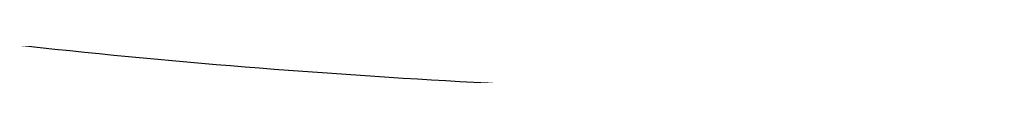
# Model space of a CAD drawing. Header units: millimetres. Extents: x 0 to 2895, y -1316 to 884.
# Drawn here: x 1572.4 to 1577.9, y 0 to 0.13 of the extents above; entities that cross this region are included whole.
import ezdxf

# ---------------------------------------------------------------- set-up
doc = ezdxf.new("R2010")
doc.units = ezdxf.units.MM
doc.layers.add('Blocks', color=7, linetype='Continuous')
doc.layers.add('Blocks$Inner', color=7, linetype='Continuous', lineweight=25, true_color=0x007f00)

# ---------------------------------------------------------------- blocks, each defined once
blk = doc.blocks.new('PK24 Side')
at = {"layer": 'Blocks$Inner'}
blk.add_open_spline([(169.2835, 28.6547), (169.4253, 27.7241), (169.6057, 26.7988), (170.08, 24.81), (170.3878, 23.7489), (171.1107, 21.6513), (171.5242, 20.6205), (172.496, 18.5062), (173.065, 17.4266), (174.3203, 15.3312), (175.0045, 14.3199), (176.4965, 12.3494), (177.3096, 11.3916), (179.0295, 9.5749), (179.9398, 8.7115), (181.8853, 7.0639), (182.9206, 6.2828), (185.1038, 4.8348), (186.2422, 4.1747), (188.5238, 3.0326), (189.6633, 2.5414), (192.0034, 1.6919), (193.1613, 1.3492), (195.2342, 0.8404), (196.1588, 0.654), (197.9662, 0.3517), (198.8503, 0.2352), (200.5931, 0.0563), (201.453, -0.0054), (203.5641, -0.1065), (204.7767, -0.1162), (207.7009, -0.0749), (207.3693, -0.0837), (207.7009, -0.0749)], degree=3, knots=[228.38093332, 228.38093332, 228.38093332, 228.38093332, 228.38269521, 228.38269521, 228.38474804, 228.38474804, 228.38680087, 228.38680087, 228.38905798, 228.38905798, 228.39131509, 228.39131509, 228.39366666, 228.39366666, 228.39601822, 228.39601822, 228.398403, 228.398403, 228.40078778, 228.40078778, 228.40302519, 228.40302519, 228.4052626, 228.4052626, 228.40712712, 228.40712712, 228.40899163, 228.40899163, 228.41085614, 228.41085614, 228.4137629, 228.4137629, 228.41572931, 228.41572931, 228.41572931, 228.41572931], dxfattribs=at)

msp = doc.modelspace()

# ---------------------------------------------------------------- block references
at = {"layer": 'Blocks'}
msp.add_blockref('PK24 Side', (1372.9549, 0), dxfattribs=at)

doc.saveas('drawing.dxf')
